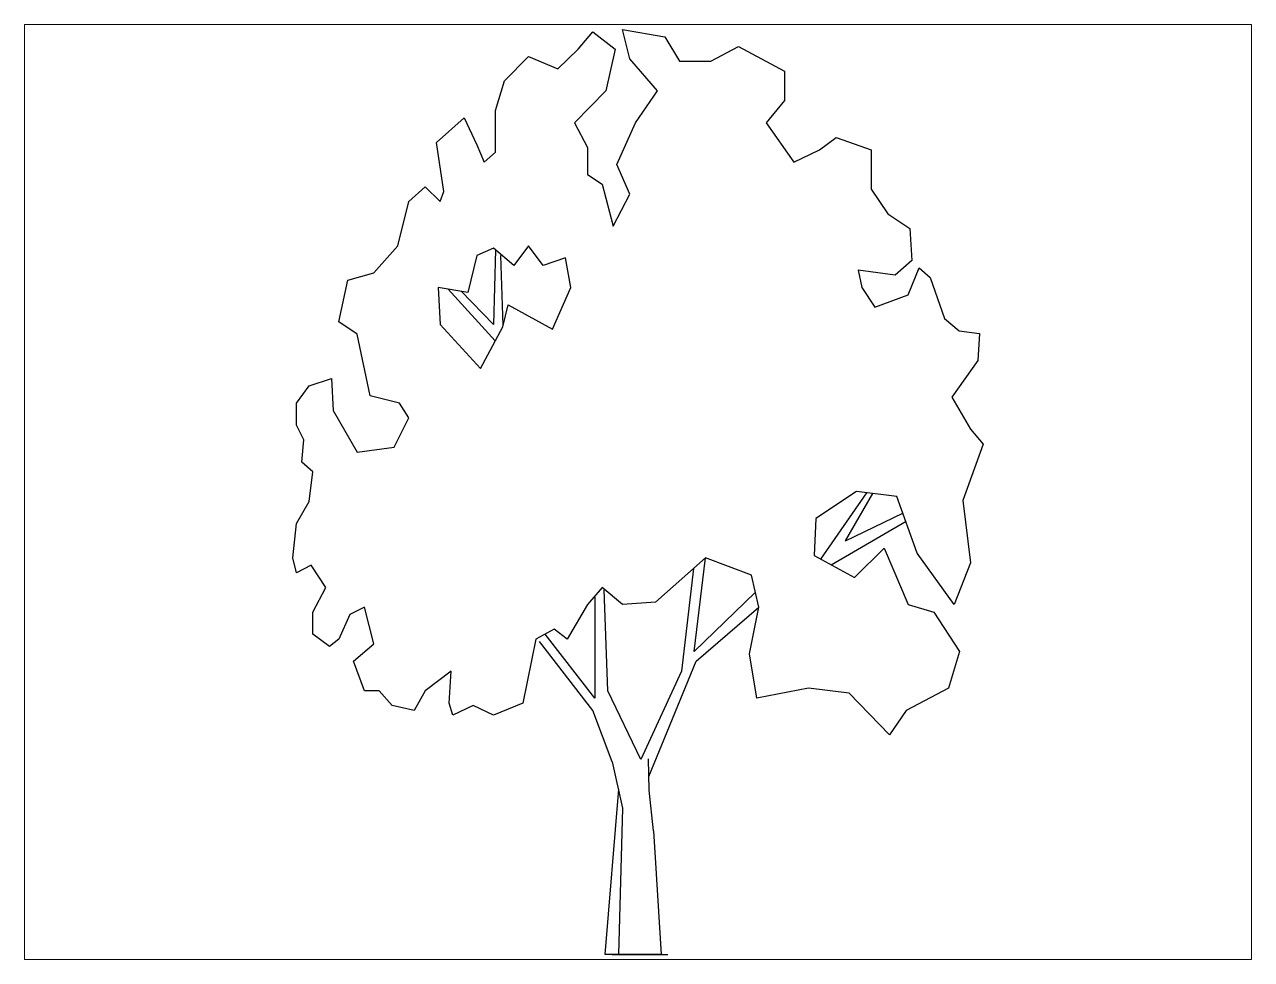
# Paper-space layout 'Layout1' of a CAD drawing. Header units: millimetres. Extents: x 1.05 to 9.45, y 0.8 to 7.2.
# The model-space entities are those that its viewports show. They can reach past a viewport. Long polylines and large blocks are cut down to what shows.
import ezdxf

# ---------------------------------------------------------------- set-up
doc = ezdxf.new("R2010")
doc.units = ezdxf.units.MM
doc.header["$MEASUREMENT"] = 0

# ---------------------------------------------------------------- blocks, each defined once
blk = doc.blocks.new('M_SITE2D_ELEV_TREES_Tree 6')
at = {"color": 0, "linetype": 'ByBlock'}
for p, q in [((-251.967, 3915.156), (-188.244, 3989.556)), ((-188.244, 3989.556), (-92.661, 3915.156)), ((-28.938, 3872.64), (-60.798, 4000.184)), ((-60.798, 4000.184), (122.403, 3968.3)), ((122.403, 3968.3), (186.126, 3862.012)), ((321.537, 3862.012), (441.015, 3925.784)), ((441.015, 3925.784), (640.149, 3819.496)), ((-570.579, 3776.984), (-467.028, 3883.268)), ((-467.028, 3883.268), (-339.585, 3830.128)), ((-339.585, 3830.128), (-251.967, 3915.156)), ((-92.661, 3915.156), (-132.486, 3734.468)), ((90.543, 3734.468), (-28.938, 3872.64)), ((186.126, 3862.012), (321.537, 3862.012)), ((640.149, 3819.496), (640.149, 3691.952)), ((-610.404, 3649.44), (-570.579, 3776.984)), ((-132.486, 3734.468), (-267.897, 3596.296)), ((-5.043, 3596.296), (90.543, 3734.468)), ((640.149, 3691.952), (560.496, 3596.296)), ((-865.293, 3511.268), (-745.815, 3617.552)), ((-745.815, 3617.552), (-690.057, 3500.636)), ((-610.404, 3468.752), (-610.404, 3649.44)), ((-267.897, 3596.296), (-212.139, 3490.008)), ((-84.696, 3415.608), (-5.043, 3596.296)), ((560.496, 3596.296), (679.974, 3426.236)), ((-833.433, 3298.692), (-865.293, 3511.268)), ((791.49, 3479.38), (863.178, 3532.524)), ((863.178, 3532.524), (1014.516, 3479.38)), ((-690.057, 3500.636), (-658.197, 3426.236)), ((-658.197, 3426.236), (-610.404, 3468.752)), ((-212.139, 3490.008), (-212.139, 3373.092)), ((679.974, 3426.236), (791.49, 3479.38)), ((1014.516, 3479.38), (1014.516, 3309.32)), ((-28.938, 3288.064), (-84.696, 3415.608)), ((-212.139, 3373.092), (-148.416, 3330.58)), ((-984.774, 3256.176), (-913.086, 3319.948)), ((-913.086, 3319.948), (-849.363, 3256.176)), ((-849.363, 3256.176), (-833.433, 3298.692)), ((-148.416, 3330.58), (-100.626, 3149.892)), ((1014.516, 3309.32), (1086.204, 3203.036)), ((-1032.567, 3064.86), (-984.774, 3256.176)), ((-100.626, 3149.892), (-28.938, 3288.064)), ((1086.204, 3203.036), (1181.79, 3139.264)), ((1181.79, 3139.264), (1189.755, 3001.088)), ((-1136.115, 2947.944), (-1032.567, 3064.86)), ((-618.369, 3054.232), (-690.057, 3022.348)), ((-530.751, 2979.832), (-618.369, 3054.232)), ((-609.621, 3046.804), (-618.369, 2724.744)), ((-467.028, 3064.86), (-530.751, 2979.832)), ((-403.308, 2979.832), (-467.028, 3064.86)), ((-690.057, 3022.348), (-729.885, 2862.916)), ((-576.948, 2720.5), (-586.509, 3022.348)), ((-307.722, 3011.72), (-403.308, 2979.832)), ((-283.827, 2884.172), (-307.722, 3011.72)), ((1189.755, 3001.088), (1118.067, 2937.316)), ((-1247.628, 2916.06), (-1136.115, 2947.944)), ((958.761, 2958.576), (974.691, 2884.172)), ((1118.067, 2937.316), (958.761, 2958.576)), ((1173.822, 2852.288), (1221.615, 2969.204)), ((1221.615, 2969.204), (1269.408, 2926.688)), ((1269.408, 2926.688), (1331.826, 2749.672)), ((-1287.456, 2735.372), (-1247.628, 2916.06)), ((-729.885, 2862.916), (-857.328, 2884.172)), ((-857.328, 2884.172), (-849.363, 2724.744)), ((-610.548, 2653.616), (-814.446, 2877.02)), ((-618.369, 2724.744), (-758.448, 2867.68)), ((-363.48, 2703.488), (-283.827, 2884.172)), ((974.691, 2884.172), (1030.449, 2799.144)), ((1030.449, 2799.144), (1173.822, 2852.288)), ((-578.544, 2714.116), (-554.649, 2809.772)), ((-554.649, 2809.772), (-363.48, 2703.488)), ((-1207.803, 2682.228), (-1287.456, 2735.372)), ((-849.363, 2724.744), (-674.127, 2533.428)), ((-674.127, 2533.428), (-578.544, 2714.116)), ((1331.826, 2749.672), (1395.549, 2696.528)), ((-1152.045, 2416.512), (-1207.803, 2682.228)), ((1395.549, 2696.528), (1483.167, 2685.9)), ((1483.167, 2685.9), (1475.202, 2568.984)), ((1475.202, 2568.984), (1363.686, 2409.556)), ((-1470.657, 2384.624), (-1414.899, 2459.028)), ((-1414.899, 2459.028), (-1319.316, 2490.912)), ((-1319.316, 2490.912), (-1311.351, 2352.74)), ((-1024.599, 2384.624), (-1152.045, 2416.512)), ((1363.686, 2409.556), (1443.339, 2271.38)), ((-1470.657, 2288.968), (-1470.657, 2384.624)), ((-1311.351, 2352.74), (-1207.803, 2172.052)), ((-984.774, 2320.852), (-1024.599, 2384.624)), ((-1438.797, 2225.196), (-1470.657, 2288.968)), ((-1048.497, 2193.308), (-984.774, 2320.852)), ((1443.339, 2271.38), (1499.097, 2207.608)), ((-1446.762, 2129.536), (-1438.797, 2225.196)), ((-1207.803, 2172.052), (-1048.497, 2193.308)), ((1499.097, 2207.608), (1410.9, 1962.764)), ((-1398.969, 2087.024), (-1446.762, 2129.536)), ((-1414.899, 1959.48), (-1398.969, 2087.024)), ((950.796, 2001.992), (775.557, 1885.076)), ((994.332, 1996.712), (795.621, 1710.348)), ((903.003, 1789.42), (1022.085, 1993.344)), ((1126.032, 1980.736), (950.796, 2001.992)), ((1213.65, 1736.276), (1126.032, 1980.736)), ((1410.9, 1962.764), (1444.644, 1693.76)), ((-1470.657, 1863.82), (-1414.899, 1959.48)), ((-1486.587, 1715.02), (-1470.657, 1863.82)), ((775.557, 1885.076), (767.592, 1725.648)), ((841.686, 1685.2), (1165.857, 1874.448)), ((903.003, 1789.42), (1152.036, 1908.184)), ((942.831, 1629.988), (1070.274, 1757.532)), ((1070.274, 1757.532), (1173.822, 1513.072)), ((-1470.657, 1651.248), (-1486.587, 1715.02)), ((297.639, 1715.02), (82.575, 1523.704)), ((249.849, 1311.128), (297.639, 1715.02)), ((496.773, 1640.62), (297.639, 1715.02)), ((767.592, 1725.648), (942.831, 1629.988)), ((1372.956, 1513.072), (1213.65, 1736.276)), ((-1406.934, 1683.132), (-1470.657, 1651.248)), ((-1343.214, 1587.476), (-1406.934, 1683.132)), ((247.014, 1669.984), (194.091, 1226.1)), ((1444.644, 1693.76), (1372.956, 1513.072)), ((528.633, 1502.444), (496.773, 1640.62)), ((-1398.969, 1481.188), (-1343.214, 1587.476)), ((-148.416, 1587.476), (-212.139, 1513.072)), ((-180.279, 1544.96), (-180.279, 1109.184)), ((-60.798, 1513.076), (-148.416, 1587.476)), ((-124.521, 1141.072), (-140.451, 1576.844)), ((249.849, 1311.128), (512.703, 1566.216)), ((-1175.94, 1502.444), (-1239.663, 1470.56)), ((-1136.115, 1343.016), (-1175.94, 1502.444)), ((-212.139, 1513.072), (-299.757, 1364.272)), ((82.575, 1523.704), (-60.798, 1513.076)), ((257.814, 1268.616), (528.633, 1502.444)), ((488.808, 1300.5), (528.633, 1502.444)), ((1173.822, 1513.072), (1285.338, 1481.188)), ((-1398.969, 1385.528), (-1398.969, 1481.188)), ((-1239.663, 1470.56), (-1287.456, 1364.272)), ((1285.338, 1481.188), (1396.851, 1311.128)), ((-1327.281, 1332.388), (-1398.969, 1385.528)), ((-355.515, 1406.788), (-435.168, 1364.272)), ((-180.279, 1109.184), (-395.34, 1385.528)), ((-299.757, 1364.272), (-355.515, 1406.788)), ((-1287.456, 1364.272), (-1327.281, 1332.388)), ((-1223.733, 1268.616), (-1136.115, 1343.016)), ((-435.168, 1364.272), (-490.926, 1087.928)), ((-188.244, 1056.04), (-419.238, 1353.644)), ((520.668, 1109.184), (488.808, 1300.5)), ((1396.851, 1311.128), (1349.061, 1151.7)), ((-1175.94, 1141.072), (-1223.733, 1268.616)), ((-801.573, 1226.1), (-913.086, 1141.072)), ((-809.538, 1087.928), (-801.573, 1226.1)), ((194.091, 1226.1), (18.855, 843.468)), ((53.565, 769.968), (257.814, 1268.616)), ((-1112.22, 1141.072), (-1175.94, 1141.072)), ((-1056.462, 1077.296), (-1112.22, 1141.072)), ((-913.086, 1141.072), (-960.879, 1056.04)), ((18.855, 843.468), (-124.521, 1141.072)), ((743.697, 1151.7), (520.668, 1109.184)), ((918.933, 1130.44), (743.697, 1151.7)), ((1094.169, 949.752), (918.933, 1130.44)), ((1349.061, 1151.7), (1165.857, 1056.04)), ((-960.879, 1056.04), (-1056.462, 1077.296)), ((-793.608, 1034.784), (-809.538, 1087.928)), ((-705.987, 1077.296), (-793.608, 1034.784)), ((-618.369, 1034.784), (-705.987, 1077.296)), ((-490.926, 1087.928), (-618.369, 1034.784)), ((-104.646, 834), (-188.244, 1056.04)), ((1165.857, 1056.04), (1094.169, 949.752)), ((-104.646, 834), (-61.203, 633.368)), ((55.161, 710.864), (51.51, 845.968)), ((-135.054, 0), (-75.765, 715.412)), ((73.29, 535.192), (55.161, 710.864)), ((-61.203, 633.368), (-77.343, 0)), ((73.29, 535.192), (105.924, 0)), ((105.924, 0), (-135.054, 0)), ((-105.924, 0), (135.054, 0))]:
    blk.add_line(p, q, dxfattribs=at)

msp = doc.modelspace()

# ---------------------------------------------------------------- block references
msp.add_blockref('M_SITE2D_ELEV_TREES_Tree 6', (13800, 12900))

psp = doc.layouts.get("Layout1")

# ---------------------------------------------------------------- viewports
at = {"layer": '0'}
psp.add_viewport(center=(5.25, 4), size=(8.4, 6.4), view_center_point=(13806.4004, 14900.1034), view_height=4041.68554, dxfattribs=at)

doc.saveas('drawing.dxf')
